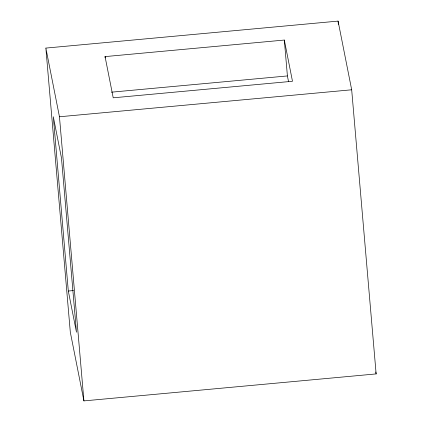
<?xml version="1.0" encoding="UTF-8"?>
<svg xmlns="http://www.w3.org/2000/svg" width="422" height="422" viewBox="0 0 422 422"><rect width="100%" height="100%" fill="white"/><g stroke="black" fill="none" stroke-linecap="round" stroke-linejoin="round"><path stroke-width="0.63" d="M45.861 48.082L338.08 21.1L351.684 89.791L376.139 373.918L83.92 400.9L70.316 332.209L45.861 48.082L59.46 116.767L83.92 400.9M105.057 56.601L284.322 40.053L292.483 81.267L113.217 97.814L105.057 56.601L105.173 57.909M111.419 92.181L287.408 75.934L288.558 81.731M59.46 116.767L351.684 89.791M68.311 291.032L76.472 332.246L61.47 157.949L53.309 116.73L68.311 291.032L73.491 290.552M375.759 371.993L376.139 373.918M338.08 21.1L338.365 24.381M284.322 40.053L287.408 75.934"/></g></svg>
